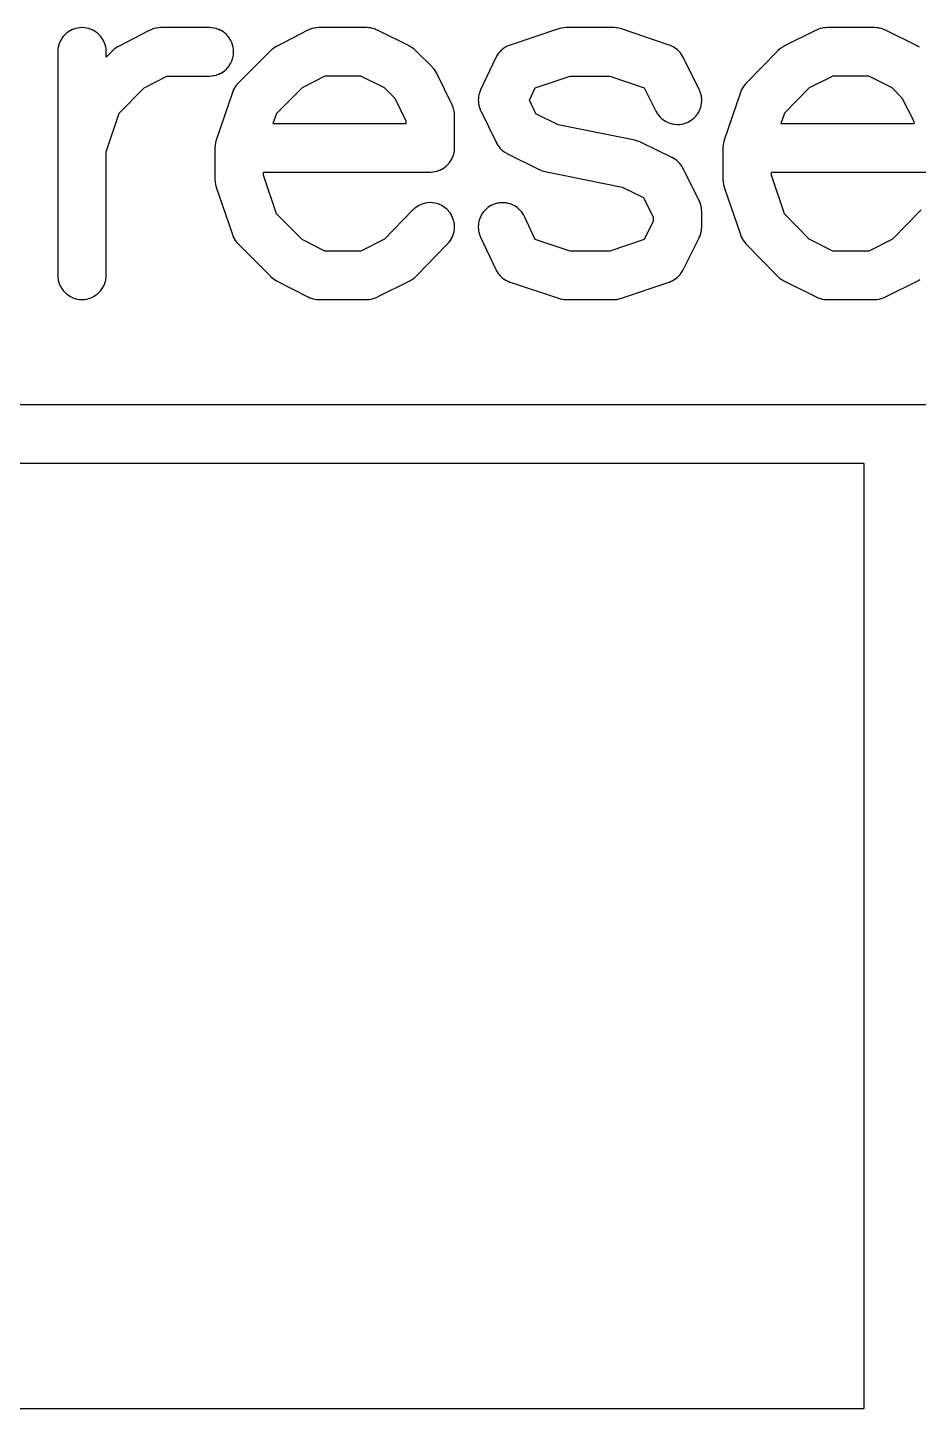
# Model space of a CAD drawing. Header units: inches. Extents: x -0.5 to 10, y -2.4 to 3.9.
# Drawn here: x 3.7012 to 3.806, y -2.0665 to -1.904 of the extents above; entities that cross this region are included whole.
import ezdxf

# ---------------------------------------------------------------- set-up
doc = ezdxf.new("R2010")
doc.units = ezdxf.units.IN

msp = doc.modelspace()

# ---------------------------------------------------------------- linework, layer by layer
for points in [[(3.71045, -1.91857), (3.711992, -1.914026), (3.714917, -1.911022), (3.717589, -1.90965), (3.7226, -1.90965), (3.72261, -1.90965), (3.722625, -1.909649), (3.722855, -1.909638), (3.722881, -1.909636), (3.722904, -1.909633), (3.723132, -1.909599), (3.723155, -1.909596), (3.72318, -1.90959), (3.723404, -1.909534), (3.72343, -1.909527), (3.723451, -1.90952), (3.723668, -1.909442), (3.723692, -1.909433), (3.723713, -1.909423), (3.723922, -1.909325), (3.723944, -1.909313), (3.723965, -1.909301), (3.724163, -1.909183), (3.724186, -1.909168), (3.724203, -1.909156), (3.724389, -1.909018), (3.72441, -1.909002), (3.724427, -1.908987), (3.724597, -1.908832), (3.724615, -1.908815), (3.724632, -1.908797), (3.724787, -1.908627), (3.724802, -1.90861), (3.724818, -1.908589), (3.724956, -1.908403), (3.724968, -1.908386), (3.724983, -1.908363), (3.725101, -1.908165), (3.725113, -1.908144), (3.725125, -1.908122), (3.725223, -1.907913), (3.725233, -1.907892), (3.725242, -1.907868), (3.72532, -1.907651), (3.725327, -1.90763), (3.725334, -1.907604), (3.72539, -1.90738), (3.725396, -1.907355), (3.725399, -1.907332), (3.725433, -1.907104), (3.725436, -1.907081), (3.725438, -1.907055), (3.725449, -1.906825), (3.72545, -1.9068), (3.725449, -1.906775), (3.725438, -1.906545), (3.725436, -1.906519), (3.725433, -1.906496), (3.725399, -1.906268), (3.725396, -1.906245), (3.72539, -1.90622), (3.725334, -1.905996), (3.725327, -1.90597), (3.72532, -1.905949), (3.725242, -1.905732), (3.725233, -1.905708), (3.725223, -1.905687), (3.725125, -1.905478), (3.725113, -1.905456), (3.725101, -1.905435), (3.724983, -1.905237), (3.724968, -1.905214), (3.724956, -1.905197), (3.724818, -1.905011), (3.724802, -1.90499), (3.724787, -1.904973), (3.724632, -1.904803), (3.724615, -1.904785), (3.724597, -1.904768), (3.724427, -1.904613), (3.72441, -1.904598), (3.724389, -1.904582), (3.724203, -1.904444), (3.724186, -1.904432), (3.724163, -1.904417), (3.723965, -1.904299), (3.723944, -1.904287), (3.723922, -1.904275), (3.723713, -1.904177), (3.723692, -1.904167), (3.723668, -1.904158), (3.723451, -1.90408), (3.72343, -1.904073), (3.723404, -1.904066), (3.72318, -1.90401), (3.723155, -1.904004), (3.723132, -1.904001), (3.722904, -1.903967), (3.722881, -1.903964), (3.722855, -1.903962), (3.722625, -1.903951), (3.72261, -1.90395), (3.7226, -1.90395), (3.7169, -1.90395), (3.716889, -1.90395), (3.716876, -1.903951), (3.716654, -1.903961), (3.71663, -1.903963), (3.716606, -1.903966), (3.716386, -1.903997), (3.716362, -1.904001), (3.716339, -1.904006), (3.716123, -1.904059), (3.716103, -1.904064), (3.716077, -1.904072), (3.715866, -1.904145), (3.715842, -1.904154), (3.715822, -1.904162), (3.715619, -1.904254), (3.715616, -1.904256), (3.715598, -1.904265), (3.711898, -1.906165), (3.711884, -1.906172), (3.711874, -1.906178), (3.711655, -1.906306), (3.711633, -1.906319), (3.711633, -1.906319), (3.71161, -1.906335), (3.711406, -1.906486), (3.711386, -1.906502), (3.711386, -1.906502), (3.711364, -1.906521), (3.711177, -1.906693), (3.711167, -1.906702), (3.711158, -1.906712), (3.71045, -1.907439), (3.71045, -1.9068), (3.71045, -1.90679), (3.710449, -1.906775), (3.710438, -1.906545), (3.710436, -1.906519), (3.710433, -1.906496), (3.710399, -1.906268), (3.710396, -1.906245), (3.71039, -1.90622), (3.710334, -1.905996), (3.710327, -1.90597), (3.71032, -1.905949), (3.710242, -1.905732), (3.710233, -1.905708), (3.710223, -1.905687), (3.710125, -1.905478), (3.710113, -1.905456), (3.710101, -1.905435), (3.709983, -1.905237), (3.709968, -1.905214), (3.709956, -1.905197), (3.709818, -1.905011), (3.709802, -1.90499), (3.709787, -1.904973), (3.709632, -1.904803), (3.709615, -1.904785), (3.709597, -1.904768), (3.709427, -1.904613), (3.70941, -1.904598), (3.709389, -1.904582), (3.709203, -1.904444), (3.709186, -1.904432), (3.709163, -1.904417), (3.708965, -1.904299), (3.708944, -1.904287), (3.708922, -1.904275), (3.708713, -1.904177), (3.708692, -1.904167), (3.708668, -1.904158), (3.708451, -1.90408), (3.70843, -1.904073), (3.708404, -1.904066), (3.70818, -1.90401), (3.708155, -1.904004), (3.708132, -1.904001), (3.707904, -1.903967), (3.707881, -1.903964), (3.707855, -1.903962), (3.707625, -1.903951), (3.7076, -1.90395), (3.707575, -1.903951), (3.707345, -1.903962), (3.707319, -1.903964), (3.707296, -1.903967), (3.707068, -1.904001), (3.707045, -1.904004), (3.70702, -1.90401), (3.706796, -1.904066), (3.70677, -1.904073), (3.706749, -1.90408), (3.706532, -1.904158), (3.706508, -1.904167), (3.706487, -1.904177), (3.706278, -1.904275), (3.706256, -1.904287), (3.706235, -1.904299), (3.706037, -1.904417), (3.706014, -1.904432), (3.705997, -1.904444), (3.705811, -1.904582), (3.70579, -1.904598), (3.705773, -1.904613), (3.705603, -1.904768), (3.705585, -1.904785), (3.705568, -1.904803), (3.705413, -1.904973), (3.705398, -1.90499), (3.705382, -1.905011), (3.705244, -1.905197), (3.705232, -1.905214), (3.705217, -1.905237), (3.705099, -1.905435), (3.705087, -1.905456), (3.705075, -1.905478), (3.704977, -1.905687), (3.704967, -1.905708), (3.704958, -1.905732), (3.70488, -1.905949), (3.704873, -1.90597), (3.704866, -1.905996), (3.70481, -1.90622), (3.704804, -1.906245), (3.704801, -1.906268), (3.704767, -1.906496), (3.704764, -1.906519), (3.704762, -1.906545), (3.704751, -1.906775), (3.70475, -1.90679), (3.70475, -1.9068), (3.70475, -1.9331), (3.70475, -1.93311), (3.704751, -1.933125), (3.704762, -1.933355), (3.704764, -1.933381), (3.704767, -1.933404), (3.704801, -1.933632), (3.704804, -1.933655), (3.70481, -1.93368), (3.704866, -1.933904), (3.704873, -1.93393), (3.70488, -1.933951), (3.704958, -1.934168), (3.704967, -1.934192), (3.704977, -1.934213), (3.705075, -1.934422), (3.705087, -1.934444), (3.705099, -1.934465), (3.705217, -1.934663), (3.705232, -1.934686), (3.705244, -1.934703), (3.705382, -1.934889), (3.705398, -1.93491), (3.705413, -1.934927), (3.705568, -1.935097), (3.705585, -1.935115), (3.705603, -1.935132), (3.705773, -1.935287), (3.70579, -1.935302), (3.705811, -1.935318), (3.705997, -1.935456), (3.706014, -1.935468), (3.706037, -1.935483), (3.706235, -1.935601), (3.706256, -1.935613), (3.706278, -1.935625), (3.706487, -1.935723), (3.706508, -1.935733), (3.706532, -1.935742), (3.706749, -1.93582), (3.70677, -1.935827), (3.706796, -1.935834), (3.70702, -1.93589), (3.707045, -1.935896), (3.707068, -1.935899), (3.707296, -1.935933), (3.707319, -1.935936), (3.707345, -1.935938), (3.707575, -1.935949), (3.7076, -1.93595), (3.707625, -1.935949), (3.707855, -1.935938), (3.707881, -1.935936), (3.707904, -1.935933), (3.708132, -1.935899), (3.708155, -1.935896), (3.70818, -1.93589), (3.708404, -1.935834), (3.70843, -1.935827), (3.708451, -1.93582), (3.708668, -1.935742), (3.708692, -1.935733), (3.708713, -1.935723), (3.708922, -1.935625), (3.708944, -1.935613), (3.708965, -1.935601), (3.709163, -1.935483), (3.709186, -1.935468), (3.709203, -1.935456), (3.709389, -1.935318), (3.70941, -1.935302), (3.709427, -1.935287), (3.709597, -1.935132), (3.709615, -1.935115), (3.709632, -1.935097), (3.709787, -1.934927), (3.709802, -1.93491), (3.709818, -1.934889), (3.709956, -1.934703), (3.709968, -1.934686), (3.709983, -1.934663), (3.710101, -1.934465), (3.710113, -1.934444), (3.710125, -1.934422), (3.710223, -1.934213), (3.710233, -1.934192), (3.710242, -1.934168), (3.71032, -1.933951), (3.710327, -1.93393), (3.710334, -1.933904), (3.71039, -1.93368), (3.710396, -1.933655), (3.710399, -1.933632), (3.710433, -1.933404), (3.710436, -1.933381), (3.710438, -1.933355), (3.710449, -1.933125), (3.71045, -1.93311), (3.71045, -1.9331)], [(3.72325, -1.91809), (3.72325, -1.91809), (3.72325, -1.9181), (3.72325, -1.9218), (3.72325, -1.921809), (3.723251, -1.921827), (3.723265, -1.922083), (3.723267, -1.92211), (3.723267, -1.92211), (3.723271, -1.922137), (3.723312, -1.92239), (3.723318, -1.922419), (3.723318, -1.922419), (3.723324, -1.922443), (3.723393, -1.92269), (3.723397, -1.922702), (3.723401, -1.922716), (3.725301, -1.928316), (3.725306, -1.928329), (3.725309, -1.928337), (3.725387, -1.928538), (3.725395, -1.928557), (3.725406, -1.92858), (3.725503, -1.928772), (3.725514, -1.928793), (3.725525, -1.928812), (3.725639, -1.928995), (3.725651, -1.929013), (3.725665, -1.929033), (3.725795, -1.929204), (3.725809, -1.929222), (3.725824, -1.92924), (3.725969, -1.929399), (3.725974, -1.929404), (3.725985, -1.929415), (3.729785, -1.933215), (3.7298, -1.933229), (3.729804, -1.933233), (3.729984, -1.933396), (3.730006, -1.933415), (3.730006, -1.933415), (3.730025, -1.933429), (3.730221, -1.933572), (3.730242, -1.933586), (3.730242, -1.933586), (3.730265, -1.933601), (3.730475, -1.933723), (3.730484, -1.933728), (3.730498, -1.933735), (3.734198, -1.935635), (3.734216, -1.935644), (3.734219, -1.935646), (3.734422, -1.935738), (3.734442, -1.935746), (3.734466, -1.935755), (3.734677, -1.935828), (3.734703, -1.935836), (3.734723, -1.935841), (3.734939, -1.935894), (3.734962, -1.935899), (3.734986, -1.935903), (3.735206, -1.935934), (3.73523, -1.935937), (3.735254, -1.935939), (3.735476, -1.935949), (3.735489, -1.93595), (3.7355, -1.93595), (3.7411, -1.93595), (3.741111, -1.93595), (3.741123, -1.935949), (3.741341, -1.935939), (3.741366, -1.935938), (3.741387, -1.935935), (3.741603, -1.935905), (3.741625, -1.935901), (3.741648, -1.935896), (3.74186, -1.935846), (3.741886, -1.93584), (3.741905, -1.935834), (3.742111, -1.935764), (3.742136, -1.935755), (3.742154, -1.935747), (3.742354, -1.935659), (3.742366, -1.935653), (3.742375, -1.935649), (3.746175, -1.933749), (3.746185, -1.933744), (3.746199, -1.933736), (3.746427, -1.933606), (3.746453, -1.93359), (3.746453, -1.93359), (3.746474, -1.933575), (3.746686, -1.933421), (3.746709, -1.933402), (3.746709, -1.933402), (3.746729, -1.933385), (3.746922, -1.933208), (3.746933, -1.933197), (3.746942, -1.933188), (3.750642, -1.929388), (3.750652, -1.929377), (3.750659, -1.92937), (3.750811, -1.929197), (3.750826, -1.929179), (3.750842, -1.929159), (3.750977, -1.928972), (3.750991, -1.928951), (3.751003, -1.928931), (3.751119, -1.928731), (3.751131, -1.92871), (3.751142, -1.928688), (3.751238, -1.928478), (3.751248, -1.928454), (3.751256, -1.928432), (3.751331, -1.928214), (3.751338, -1.92819), (3.751344, -1.928167), (3.751397, -1.927943), (3.751402, -1.927919), (3.751406, -1.927894), (3.751437, -1.927666), (3.751439, -1.927645), (3.751441, -1.927617), (3.751449, -1.927387), (3.75145, -1.927364), (3.751449, -1.927337), (3.751434, -1.927107), (3.751432, -1.927083), (3.751429, -1.927059), (3.751392, -1.926831), (3.751387, -1.926804), (3.751382, -1.926783), (3.751323, -1.92656), (3.751315, -1.926534), (3.751308, -1.926513), (3.751227, -1.926297), (3.751218, -1.926273), (3.751208, -1.926252), (3.751107, -1.926045), (3.751094, -1.926021), (3.751083, -1.926002), (3.750962, -1.925806), (3.750948, -1.925784), (3.750934, -1.925765), (3.750794, -1.925582), (3.750777, -1.925561), (3.750763, -1.925544), (3.750605, -1.925376), (3.750588, -1.925358), (3.75057, -1.925341), (3.750397, -1.925189), (3.750379, -1.925174), (3.750359, -1.925158), (3.750172, -1.925023), (3.750151, -1.925009), (3.750131, -1.924997), (3.749931, -1.924881), (3.74991, -1.924869), (3.749888, -1.924858), (3.749678, -1.924762), (3.749654, -1.924752), (3.749632, -1.924744), (3.749414, -1.924669), (3.74939, -1.924662), (3.749367, -1.924656), (3.749143, -1.924603), (3.749119, -1.924598), (3.749094, -1.924594), (3.748866, -1.924563), (3.748845, -1.924561), (3.748817, -1.924559), (3.748587, -1.924551), (3.748564, -1.92455), (3.748537, -1.924551), (3.748307, -1.924566), (3.748283, -1.924568), (3.748259, -1.924571), (3.748031, -1.924608), (3.748004, -1.924613), (3.747983, -1.924618), (3.74776, -1.924677), (3.747734, -1.924685), (3.747713, -1.924692), (3.747497, -1.924773), (3.747473, -1.924782), (3.747452, -1.924792), (3.747245, -1.924893), (3.747221, -1.924906), (3.747202, -1.924917), (3.747006, -1.925038), (3.746984, -1.925052), (3.746965, -1.925066), (3.746782, -1.925206), (3.746761, -1.925223), (3.746744, -1.925237), (3.746576, -1.925395), (3.746568, -1.925402), (3.746558, -1.925412), (3.743194, -1.928866), (3.740427, -1.93025), (3.736189, -1.93025), (3.733499, -1.928869), (3.730485, -1.925855), (3.72895, -1.92133), (3.72895, -1.92095), (3.7486, -1.92095), (3.74861, -1.92095), (3.748625, -1.920949), (3.748855, -1.920938), (3.748881, -1.920936), (3.748904, -1.920933), (3.749132, -1.920899), (3.749155, -1.920896), (3.74918, -1.92089), (3.749404, -1.920834), (3.74943, -1.920827), (3.749451, -1.92082), (3.749668, -1.920742), (3.749692, -1.920733), (3.749713, -1.920723), (3.749922, -1.920625), (3.749944, -1.920613), (3.749965, -1.920601), (3.750163, -1.920483), (3.750186, -1.920468), (3.750203, -1.920456), (3.750389, -1.920318), (3.75041, -1.920302), (3.750427, -1.920287), (3.750597, -1.920132), (3.750615, -1.920115), (3.750632, -1.920097), (3.750787, -1.919927), (3.750802, -1.91991), (3.750818, -1.919889), (3.750956, -1.919703), (3.750968, -1.919686), (3.750983, -1.919663), (3.751101, -1.919465), (3.751113, -1.919444), (3.751125, -1.919422), (3.751223, -1.919213), (3.751233, -1.919192), (3.751242, -1.919168), (3.75132, -1.918951), (3.751327, -1.91893), (3.751334, -1.918904), (3.75139, -1.91868), (3.751396, -1.918655), (3.751399, -1.918632), (3.751433, -1.918404), (3.751436, -1.918381), (3.751438, -1.918355), (3.751449, -1.918125), (3.75145, -1.91811), (3.75145, -1.9181), (3.75145, -1.9143), (3.75145, -1.914289), (3.751449, -1.914277), (3.75144, -1.914065), (3.751438, -1.914043), (3.751436, -1.91402), (3.751407, -1.913809), (3.751403, -1.913783), (3.751399, -1.913764), (3.751351, -1.913557), (3.751344, -1.913531), (3.751339, -1.913514), (3.751273, -1.913311), (3.751265, -1.913289), (3.751257, -1.913269), (3.751172, -1.913074), (3.751167, -1.913062), (3.751163, -1.913053), (3.749363, -1.909353), (3.749357, -1.909341), (3.74935, -1.909329), (3.749223, -1.909101), (3.74921, -1.909079), (3.74921, -1.909079), (3.749194, -1.909054), (3.749043, -1.908842), (3.749027, -1.908822), (3.749027, -1.908822), (3.749008, -1.908799), (3.748834, -1.908605), (3.748828, -1.908598), (3.748815, -1.908585), (3.746915, -1.906685), (3.746906, -1.906676), (3.746896, -1.906666), (3.746708, -1.906498), (3.746686, -1.906479), (3.746686, -1.906479), (3.746667, -1.906464), (3.746462, -1.906317), (3.746439, -1.906301), (3.746439, -1.906301), (3.746417, -1.906288), (3.746198, -1.906164), (3.746186, -1.906157), (3.746175, -1.906151), (3.742375, -1.904251), (3.742366, -1.904247), (3.742354, -1.904241), (3.742154, -1.904153), (3.742136, -1.904145), (3.742111, -1.904136), (3.741905, -1.904066), (3.741886, -1.90406), (3.74186, -1.904054), (3.741648, -1.904004), (3.741625, -1.903999), (3.741603, -1.903995), (3.741387, -1.903965), (3.741366, -1.903962), (3.741341, -1.903961), (3.741123, -1.903951), (3.741111, -1.90395), (3.7411, -1.90395), (3.7355, -1.90395), (3.735489, -1.90395), (3.735476, -1.903951), (3.735254, -1.903961), (3.73523, -1.903963), (3.735206, -1.903966), (3.734986, -1.903997), (3.734962, -1.904001), (3.734939, -1.904006), (3.734723, -1.904059), (3.734703, -1.904064), (3.734677, -1.904072), (3.734466, -1.904145), (3.734442, -1.904154), (3.734422, -1.904162), (3.734219, -1.904254), (3.734216, -1.904256), (3.734198, -1.904265), (3.730498, -1.906165), (3.730484, -1.906172), (3.730475, -1.906177), (3.730265, -1.906299), (3.730242, -1.906314), (3.730242, -1.906314), (3.730221, -1.906328), (3.730025, -1.906471), (3.730006, -1.906485), (3.730006, -1.906485), (3.729984, -1.906504), (3.729804, -1.906667), (3.7298, -1.906671), (3.729785, -1.906685), (3.725985, -1.910485), (3.725974, -1.910496), (3.725969, -1.910501), (3.725824, -1.91066), (3.725809, -1.910678), (3.725795, -1.910696), (3.725665, -1.910867), (3.725651, -1.910887), (3.725639, -1.910905), (3.725525, -1.911088), (3.725514, -1.911107), (3.725503, -1.911128), (3.725406, -1.91132), (3.725395, -1.911343), (3.725387, -1.911362), (3.725309, -1.911563), (3.725306, -1.911571), (3.725301, -1.911584), (3.723401, -1.917184), (3.723397, -1.917198), (3.723393, -1.91721), (3.723388, -1.917227), (3.72338, -1.917249), (3.723373, -1.91727), (3.723366, -1.917296), (3.723342, -1.917394), (3.723324, -1.917457), (3.723318, -1.917481), (3.723318, -1.917481), (3.723312, -1.91751), (3.723312, -1.917514), (3.72331, -1.91752), (3.723304, -1.917545), (3.723301, -1.917568), (3.723281, -1.917699), (3.723271, -1.917763), (3.723267, -1.91779), (3.723267, -1.91779), (3.723266, -1.917804), (3.723264, -1.917819), (3.723262, -1.917845), (3.723251, -1.918075)], [(3.773775, -1.911022), (3.775151, -1.913775), (3.775155, -1.913783), (3.775162, -1.913796), (3.775276, -1.913997), (3.77529, -1.914021), (3.775302, -1.914039), (3.775434, -1.914228), (3.775449, -1.914248), (3.775464, -1.914266), (3.775614, -1.914441), (3.77563, -1.914459), (3.775648, -1.914477), (3.775815, -1.914637), (3.775833, -1.914653), (3.775852, -1.914669), (3.776033, -1.914811), (3.776052, -1.914825), (3.776073, -1.914839), (3.776268, -1.914963), (3.776286, -1.914975), (3.77631, -1.914988), (3.776516, -1.915092), (3.776539, -1.915103), (3.776561, -1.915112), (3.776776, -1.915195), (3.776799, -1.915204), (3.776822, -1.915211), (3.777044, -1.915273), (3.777072, -1.91528), (3.777092, -1.915284), (3.777319, -1.915324), (3.777345, -1.915328), (3.777368, -1.91533), (3.777598, -1.915348), (3.777621, -1.915349), (3.777647, -1.915349), (3.777878, -1.915344), (3.777903, -1.915343), (3.777926, -1.91534), (3.778155, -1.915313), (3.778182, -1.915309), (3.778204, -1.915305), (3.778429, -1.915255), (3.778453, -1.915249), (3.778476, -1.915242), (3.778695, -1.91517), (3.778722, -1.91516), (3.778741, -1.915152), (3.778952, -1.91506), (3.778975, -1.915049), (3.778996, -1.915038), (3.779197, -1.914924), (3.779221, -1.91491), (3.779239, -1.914898), (3.779428, -1.914766), (3.779448, -1.914751), (3.779466, -1.914736), (3.779641, -1.914586), (3.779659, -1.91457), (3.779677, -1.914552), (3.779837, -1.914385), (3.779853, -1.914367), (3.779869, -1.914348), (3.780011, -1.914167), (3.780025, -1.914148), (3.780039, -1.914127), (3.780163, -1.913932), (3.780175, -1.913914), (3.780188, -1.91389), (3.780292, -1.913684), (3.780303, -1.913661), (3.780312, -1.913639), (3.780395, -1.913424), (3.780404, -1.913401), (3.780411, -1.913378), (3.780473, -1.913156), (3.78048, -1.913128), (3.780484, -1.913108), (3.780524, -1.912881), (3.780528, -1.912855), (3.78053, -1.912832), (3.780548, -1.912602), (3.780549, -1.912579), (3.780549, -1.912553), (3.780544, -1.912322), (3.780543, -1.912297), (3.78054, -1.912274), (3.780513, -1.912045), (3.780509, -1.912018), (3.780505, -1.911996), (3.780455, -1.911771), (3.780449, -1.911747), (3.780442, -1.911724), (3.78037, -1.911505), (3.78036, -1.911478), (3.780352, -1.911459), (3.78026, -1.911248), (3.780253, -1.911234), (3.780249, -1.911225), (3.778349, -1.907425), (3.778343, -1.907413), (3.778338, -1.907404), (3.778225, -1.907204), (3.778213, -1.907184), (3.778199, -1.907163), (3.778068, -1.906975), (3.778053, -1.906954), (3.778038, -1.906937), (3.77789, -1.906763), (3.777873, -1.906744), (3.777856, -1.906727), (3.777691, -1.906568), (3.777672, -1.906551), (3.777654, -1.906536), (3.777475, -1.906394), (3.777455, -1.90638), (3.777435, -1.906366), (3.777242, -1.906242), (3.777218, -1.906228), (3.7772, -1.906218), (3.776996, -1.906114), (3.776973, -1.906103), (3.776952, -1.906094), (3.776739, -1.90601), (3.776728, -1.906006), (3.776716, -1.906001), (3.771116, -1.904101), (3.771102, -1.904097), (3.77109, -1.904093), (3.770843, -1.904024), (3.770819, -1.904018), (3.770819, -1.904018), (3.77079, -1.904012), (3.770537, -1.903971), (3.77051, -1.903967), (3.77051, -1.903967), (3.770483, -1.903965), (3.770227, -1.903951), (3.770209, -1.90395), (3.7702, -1.90395), (3.7646, -1.90395), (3.764591, -1.90395), (3.764573, -1.903951), (3.764322, -1.903964), (3.764292, -1.903967), (3.764292, -1.903967), (3.764268, -1.90397), (3.76402, -1.90401), (3.763992, -1.904016), (3.763992, -1.904016), (3.763967, -1.904022), (3.763724, -1.904088), (3.763716, -1.904091), (3.763699, -1.904096), (3.757999, -1.905996), (3.75799, -1.905999), (3.757975, -1.906005), (3.757754, -1.906091), (3.757733, -1.9061), (3.757733, -1.9061), (3.757708, -1.906112), (3.757498, -1.90622), (3.757476, -1.906231), (3.757454, -1.906245), (3.757255, -1.906373), (3.757234, -1.906387), (3.757234, -1.906387), (3.757214, -1.906403), (3.757029, -1.906551), (3.757011, -1.906566), (3.757011, -1.906566), (3.756991, -1.906584), (3.756822, -1.90675), (3.756807, -1.906766), (3.756807, -1.906766), (3.756788, -1.906787), (3.756637, -1.906969), (3.756619, -1.906991), (3.756619, -1.906991), (3.756606, -1.907009), (3.756474, -1.907206), (3.756461, -1.907225), (3.756461, -1.907225), (3.756448, -1.907249), (3.756336, -1.907457), (3.756331, -1.907466), (3.756324, -1.90748), (3.754524, -1.91128), (3.754519, -1.911291), (3.754514, -1.911303), (3.754425, -1.911519), (3.754417, -1.91154), (3.754417, -1.91154), (3.754408, -1.911565), (3.754341, -1.911789), (3.754333, -1.911817), (3.754329, -1.911837), (3.754284, -1.912067), (3.754279, -1.912092), (3.754277, -1.912116), (3.754255, -1.912348), (3.754253, -1.912375), (3.754252, -1.912398), (3.754254, -1.912632), (3.754254, -1.912654), (3.754256, -1.912681), (3.754281, -1.912914), (3.754284, -1.912937), (3.754288, -1.912963), (3.754336, -1.913192), (3.754341, -1.913216), (3.754348, -1.91324), (3.754418, -1.913463), (3.754427, -1.913489), (3.754435, -1.913509), (3.754527, -1.913724), (3.754534, -1.913739), (3.754537, -1.913747), (3.756337, -1.917447), (3.75634, -1.917452), (3.756348, -1.917468), (3.756453, -1.91766), (3.756466, -1.917682), (3.756477, -1.9177), (3.7566, -1.917882), (3.756612, -1.917899), (3.756628, -1.91792), (3.756767, -1.91809), (3.756785, -1.91811), (3.756798, -1.918124), (3.756953, -1.918281), (3.756971, -1.918298), (3.756987, -1.918312), (3.757156, -1.918453), (3.757175, -1.918469), (3.757193, -1.918482), (3.757374, -1.918606), (3.75739, -1.918617), (3.757413, -1.918631), (3.757605, -1.918738), (3.757613, -1.918742), (3.757625, -1.918749), (3.761425, -1.920649), (3.761435, -1.920654), (3.761445, -1.920659), (3.761634, -1.920743), (3.761651, -1.92075), (3.761675, -1.920759), (3.761871, -1.920826), (3.761893, -1.920833), (3.761913, -1.920839), (3.762114, -1.920889), (3.762132, -1.920893), (3.762135, -1.920894), (3.77118, -1.922722), (3.773683, -1.92394), (3.77485, -1.926273), (3.77485, -1.926727), (3.773775, -1.928878), (3.76973, -1.93025), (3.765062, -1.93025), (3.760955, -1.928881), (3.759676, -1.92618), (3.759671, -1.92617), (3.759665, -1.926158), (3.759556, -1.925955), (3.759542, -1.925931), (3.759531, -1.925913), (3.759402, -1.925721), (3.759385, -1.925697), (3.759373, -1.925682), (3.759227, -1.925503), (3.759211, -1.925485), (3.759194, -1.925467), (3.75903, -1.925304), (3.759012, -1.925287), (3.758994, -1.925271), (3.758816, -1.925125), (3.758798, -1.925111), (3.758776, -1.925096), (3.758584, -1.924968), (3.758563, -1.924954), (3.758542, -1.924943), (3.758339, -1.924834), (3.758317, -1.924823), (3.758295, -1.924813), (3.758081, -1.924725), (3.758059, -1.924716), (3.758035, -1.924708), (3.757815, -1.924642), (3.757792, -1.924635), (3.757767, -1.92463), (3.757541, -1.924585), (3.75752, -1.924581), (3.757492, -1.924578), (3.757263, -1.924555), (3.757239, -1.924553), (3.757214, -1.924553), (3.756983, -1.924553), (3.756958, -1.924554), (3.756934, -1.924555), (3.756705, -1.924578), (3.756682, -1.924581), (3.756656, -1.924585), (3.75643, -1.92463), (3.756406, -1.924636), (3.756382, -1.924642), (3.756162, -1.924709), (3.75614, -1.924717), (3.756115, -1.924726), (3.755902, -1.924814), (3.755881, -1.924824), (3.755858, -1.924835), (3.755655, -1.924944), (3.755631, -1.924958), (3.755613, -1.924969), (3.755421, -1.925098), (3.755397, -1.925115), (3.755382, -1.925127), (3.755203, -1.925273), (3.755185, -1.925289), (3.755167, -1.925306), (3.755004, -1.92547), (3.754987, -1.925488), (3.754971, -1.925506), (3.754825, -1.925684), (3.754811, -1.925702), (3.754796, -1.925724), (3.754668, -1.925916), (3.754654, -1.925937), (3.754643, -1.925958), (3.754534, -1.926161), (3.754523, -1.926183), (3.754513, -1.926205), (3.754425, -1.926419), (3.754416, -1.926441), (3.754408, -1.926465), (3.754342, -1.926685), (3.754335, -1.926708), (3.75433, -1.926733), (3.754285, -1.926959), (3.754281, -1.92698), (3.754278, -1.927008), (3.754255, -1.927237), (3.754253, -1.927261), (3.754253, -1.927286), (3.754253, -1.927517), (3.754254, -1.927542), (3.754255, -1.927566), (3.754278, -1.927795), (3.754281, -1.927818), (3.754285, -1.927844), (3.75433, -1.92807), (3.754336, -1.928094), (3.754342, -1.928118), (3.754409, -1.928338), (3.754417, -1.92836), (3.754426, -1.928385), (3.754514, -1.928598), (3.754519, -1.928609), (3.754524, -1.92862), (3.756324, -1.93242), (3.756331, -1.932434), (3.756336, -1.932443), (3.756448, -1.932651), (3.756461, -1.932675), (3.756461, -1.932675), (3.756474, -1.932694), (3.756606, -1.932891), (3.756619, -1.932909), (3.756619, -1.932909), (3.756637, -1.932931), (3.756788, -1.933113), (3.756807, -1.933134), (3.756807, -1.933134), (3.756822, -1.93315), (3.756991, -1.933316), (3.757011, -1.933334), (3.757011, -1.933334), (3.757029, -1.933349), (3.757214, -1.933497), (3.757234, -1.933513), (3.757234, -1.933513), (3.757255, -1.933527), (3.757454, -1.933655), (3.757476, -1.933669), (3.757498, -1.93368), (3.757708, -1.933788), (3.757733, -1.9338), (3.757733, -1.9338), (3.757754, -1.933809), (3.757975, -1.933895), (3.75799, -1.933901), (3.757999, -1.933904), (3.763699, -1.935804), (3.763716, -1.935809), (3.763724, -1.935812), (3.763967, -1.935878), (3.763992, -1.935884), (3.763992, -1.935884), (3.76402, -1.93589), (3.764268, -1.93593), (3.764292, -1.935933), (3.764292, -1.935933), (3.764322, -1.935936), (3.764573, -1.935949), (3.764591, -1.93595), (3.7646, -1.93595), (3.7702, -1.93595), (3.770209, -1.93595), (3.770227, -1.935949), (3.770483, -1.935935), (3.77051, -1.935933), (3.77051, -1.935933), (3.770537, -1.935929), (3.77079, -1.935888), (3.770819, -1.935882), (3.770819, -1.935882), (3.770843, -1.935876), (3.77109, -1.935807), (3.771102, -1.935803), (3.771116, -1.935799), (3.776716, -1.933899), (3.776728, -1.933894), (3.776739, -1.93389), (3.776952, -1.933806), (3.776973, -1.933797), (3.776996, -1.933786), (3.7772, -1.933682), (3.777218, -1.933672), (3.777242, -1.933658), (3.777435, -1.933534), (3.777455, -1.93352), (3.777475, -1.933506), (3.777654, -1.933364), (3.777672, -1.933349), (3.777691, -1.933332), (3.777856, -1.933173), (3.777873, -1.933156), (3.77789, -1.933137), (3.778038, -1.932963), (3.778053, -1.932946), (3.778068, -1.932925), (3.778199, -1.932737), (3.778213, -1.932716), (3.778225, -1.932696), (3.778338, -1.932496), (3.778343, -1.932487), (3.778349, -1.932475), (3.780249, -1.928675), (3.780253, -1.928666), (3.780259, -1.928654), (3.780347, -1.928454), (3.780355, -1.928436), (3.780364, -1.928411), (3.780434, -1.928205), (3.78044, -1.928186), (3.780446, -1.92816), (3.780496, -1.927948), (3.780501, -1.927925), (3.780505, -1.927903), (3.780535, -1.927687), (3.780538, -1.927666), (3.780539, -1.927641), (3.780549, -1.927423), (3.78055, -1.927411), (3.78055, -1.9274), (3.78055, -1.9256), (3.78055, -1.925589), (3.780549, -1.925577), (3.780539, -1.925359), (3.780538, -1.925334), (3.780535, -1.925313), (3.780505, -1.925097), (3.780501, -1.925075), (3.780496, -1.925052), (3.780446, -1.92484), (3.78044, -1.924814), (3.780434, -1.924795), (3.780364, -1.924589), (3.780355, -1.924564), (3.780347, -1.924546), (3.780259, -1.924346), (3.780253, -1.924334), (3.780249, -1.924325), (3.778349, -1.920525), (3.778342, -1.920513), (3.778338, -1.920505), (3.778231, -1.920313), (3.778217, -1.92029), (3.778206, -1.920274), (3.778082, -1.920093), (3.778069, -1.920075), (3.778053, -1.920056), (3.777912, -1.919887), (3.777898, -1.919871), (3.777881, -1.919853), (3.777724, -1.919698), (3.77771, -1.919685), (3.77769, -1.919667), (3.77752, -1.919528), (3.777499, -1.919512), (3.777482, -1.9195), (3.7773, -1.919377), (3.777282, -1.919366), (3.77726, -1.919353), (3.777068, -1.919248), (3.777052, -1.91924), (3.777047, -1.919237), (3.773347, -1.917437), (3.773342, -1.917435), (3.773328, -1.917428), (3.773146, -1.917349), (3.773129, -1.917342), (3.773106, -1.917334), (3.772918, -1.91727), (3.772895, -1.917263), (3.772878, -1.917259), (3.772685, -1.917211), (3.772673, -1.917208), (3.772665, -1.917206), (3.763636, -1.915382), (3.76104, -1.914083), (3.760261, -1.912484), (3.760955, -1.911019), (3.765062, -1.90965), (3.76973, -1.90965)], [(3.730077, -1.91525), (3.74575, -1.91525), (3.74575, -1.914956), (3.744446, -1.912277), (3.743212, -1.911042), (3.740427, -1.90965), (3.736189, -1.90965), (3.733499, -1.911031), (3.730485, -1.914045)], [(3.789877, -1.91525), (3.80555, -1.91525), (3.80555, -1.914989), (3.804151, -1.912264), (3.802976, -1.911025), (3.800227, -1.90965), (3.795973, -1.90965), (3.793206, -1.911034), (3.790292, -1.914026)], [(3.03095, -2.06645), (3.79965, -2.06645), (3.79965, -1.95525), (3.03095, -1.95525)]]:
    msp.add_lwpolyline(points, close=True)
for points in [[(3.806173, -1.906261), (3.805994, -1.906161), (3.805979, -1.906153), (3.805975, -1.906151), (3.802175, -1.904251), (3.802166, -1.904247), (3.802154, -1.904241), (3.801954, -1.904153), (3.801936, -1.904145), (3.801911, -1.904136), (3.801705, -1.904066), (3.801686, -1.90406), (3.80166, -1.904054), (3.801448, -1.904004), (3.801425, -1.903999), (3.801403, -1.903995), (3.801187, -1.903965), (3.801166, -1.903962), (3.801141, -1.903961), (3.800923, -1.903951), (3.800911, -1.90395), (3.8009, -1.90395), (3.7953, -1.90395), (3.795289, -1.90395), (3.795277, -1.903951), (3.795059, -1.903961), (3.795034, -1.903962), (3.795013, -1.903965), (3.794797, -1.903995), (3.794775, -1.903999), (3.794752, -1.904004), (3.79454, -1.904054), (3.794514, -1.90406), (3.794495, -1.904066), (3.794289, -1.904136), (3.794264, -1.904145), (3.794246, -1.904153), (3.794046, -1.904241), (3.794034, -1.904247), (3.794025, -1.904251), (3.790225, -1.906151), (3.790215, -1.906156), (3.790201, -1.906164), (3.789973, -1.906294), (3.789947, -1.90631), (3.789947, -1.90631), (3.789926, -1.906325), (3.789714, -1.906479), (3.789691, -1.906498), (3.789691, -1.906498), (3.789671, -1.906515), (3.789478, -1.906692), (3.789467, -1.906703), (3.789458, -1.906712), (3.785758, -1.910512), (3.785752, -1.910519), (3.785743, -1.910528), (3.785604, -1.910684), (3.785589, -1.910702), (3.785576, -1.910719), (3.785451, -1.910887), (3.785437, -1.910906), (3.785426, -1.910923), (3.785317, -1.911102), (3.785306, -1.911121), (3.785296, -1.911141), (3.785203, -1.911328), (3.785194, -1.911347), (3.785185, -1.911369), (3.785109, -1.911563), (3.785107, -1.911567), (3.785101, -1.911584), (3.783201, -1.917184), (3.783197, -1.917198), (3.783193, -1.91721), (3.783188, -1.917227), (3.78318, -1.917249), (3.783173, -1.91727), (3.783166, -1.917296), (3.783142, -1.917394), (3.783124, -1.917457), (3.783118, -1.917481), (3.783118, -1.917481), (3.783112, -1.91751), (3.783112, -1.917514), (3.78311, -1.91752), (3.783104, -1.917545), (3.783101, -1.917568), (3.783081, -1.917699), (3.783071, -1.917763), (3.783067, -1.91779), (3.783067, -1.91779), (3.783066, -1.917804), (3.783064, -1.917819), (3.783062, -1.917845), (3.783051, -1.918075), (3.78305, -1.91809), (3.78305, -1.91809), (3.78305, -1.9181), (3.78305, -1.9218), (3.78305, -1.921809), (3.783051, -1.921827), (3.783065, -1.922083), (3.783067, -1.92211), (3.783067, -1.92211), (3.783071, -1.922137), (3.783112, -1.92239), (3.783118, -1.922419), (3.783118, -1.922419), (3.783124, -1.922443), (3.783193, -1.92269), (3.783197, -1.922702), (3.783201, -1.922716), (3.785101, -1.928316), (3.785107, -1.928333), (3.785109, -1.928337), (3.785185, -1.928531), (3.785194, -1.928553), (3.785203, -1.928572), (3.785296, -1.928759), (3.785306, -1.928779), (3.785317, -1.928798), (3.785426, -1.928977), (3.785437, -1.928994), (3.785451, -1.929013), (3.785576, -1.929181), (3.785589, -1.929198), (3.785604, -1.929216), (3.785743, -1.929372), (3.785752, -1.929381), (3.785758, -1.929388), (3.789458, -1.933188), (3.789467, -1.933197), (3.789478, -1.933208), (3.789671, -1.933385), (3.789691, -1.933402), (3.789691, -1.933402), (3.789714, -1.933421), (3.789926, -1.933575), (3.789947, -1.93359), (3.789947, -1.93359), (3.789973, -1.933606), (3.790201, -1.933736), (3.790215, -1.933744), (3.790225, -1.933749), (3.794025, -1.935649), (3.794034, -1.935653), (3.794046, -1.935659), (3.794246, -1.935747), (3.794264, -1.935755), (3.794289, -1.935764), (3.794495, -1.935834), (3.794514, -1.93584), (3.79454, -1.935846), (3.794752, -1.935896), (3.794775, -1.935901), (3.794797, -1.935905), (3.795013, -1.935935), (3.795034, -1.935938), (3.795059, -1.935939), (3.795277, -1.935949), (3.795289, -1.93595), (3.7953, -1.93595), (3.8009, -1.93595), (3.800911, -1.93595), (3.800923, -1.935949), (3.801141, -1.935939), (3.801166, -1.935938), (3.801187, -1.935935), (3.801403, -1.935905), (3.801425, -1.935901), (3.801448, -1.935896), (3.80166, -1.935846), (3.801686, -1.93584), (3.801705, -1.935834), (3.801911, -1.935764), (3.801936, -1.935755), (3.801954, -1.935747), (3.802154, -1.935659), (3.802166, -1.935653), (3.802175, -1.935649), (3.805975, -1.933749), (3.805985, -1.933744), (3.805999, -1.933736), (3.806227, -1.933606)], [(3.806358, -1.925412), (3.802994, -1.928866), (3.800227, -1.93025), (3.795973, -1.93025), (3.793206, -1.928866), (3.790292, -1.925874), (3.78875, -1.92133), (3.78875, -1.92095), (3.8084, -1.92095)], [(4.046848, -1.94835), (1.874452, -1.94835)]]:
    msp.add_lwpolyline(points)

doc.saveas('drawing.dxf')
